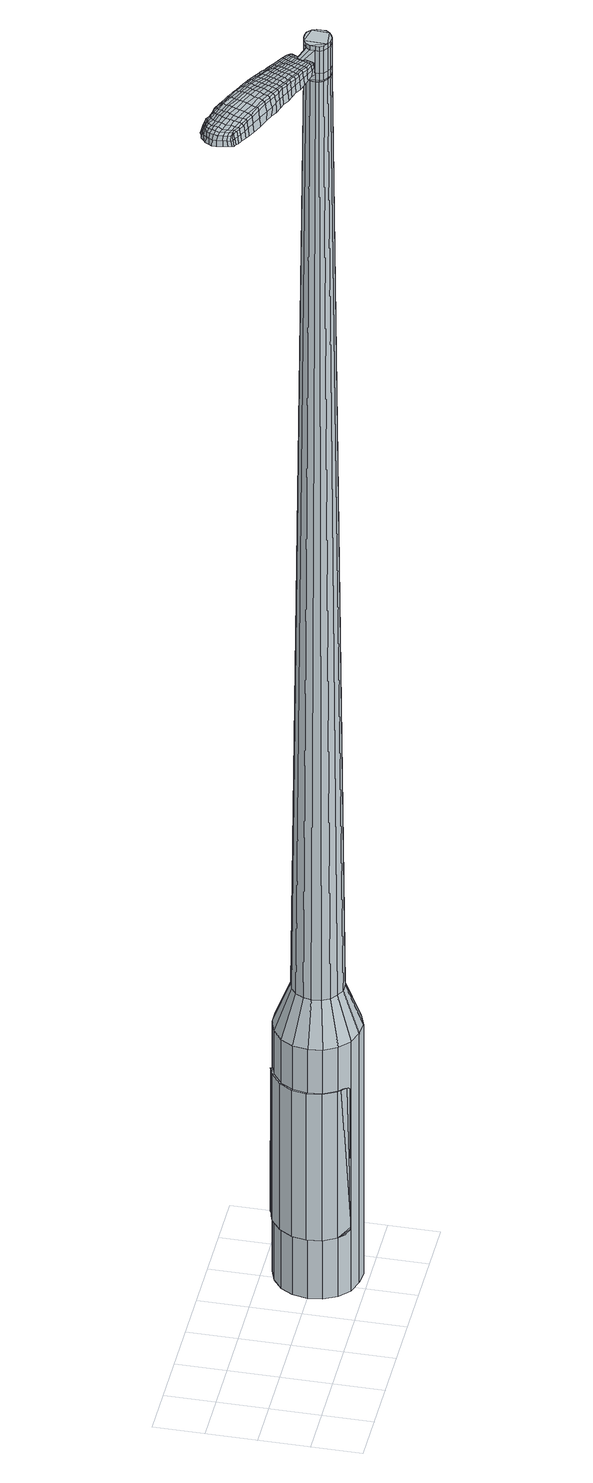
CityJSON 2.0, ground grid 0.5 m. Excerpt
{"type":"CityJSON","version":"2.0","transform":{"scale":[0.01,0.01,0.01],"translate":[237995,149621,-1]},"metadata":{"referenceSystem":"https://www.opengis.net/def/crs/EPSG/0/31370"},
"CityObjects":{
"object1":{"type":"GenericCityObject","attributes":{"cluster":1016,"mean_distance_to_centroid":0.112,"new_centroid_x":237997.19,"new_centroid_y":149621.5,"mean_distance_to_camera":6.47,"H1":28.87,"H2":29.54,"Z_final":110.78,"cluster2":-1,"proj_x":237997.52,"proj_y":149620.67,"id_line":48020,"bearing_l":68.49,"distance":0.895,"orientation":"left","G_obj":158.49},"geometry":[{"type":"MultiSurface","lod":"2","boundaries":[[[0,1,2,3]],[[1,4,5,2]],[[4,6,7,5]],[[6,8,9,7]],[[8,10,11,9]],[[10,12,13,11]],[[12,14,15,13]],[[14,16,17,15]],[[16,18,19,17]],[[18,20,21,19]],[[20,22,23,21]],[[22,24,25,23]],[[24,26,27,25]],[[26,28,29,27]],[[28,30,31,29]],[[30,32,33,31]],[[32,34,35,33]],[[34,0,3,35]],[[36,37,38,39]],[[38,40,41,42]],[[41,43,42]],[[42,44,45,46]],[[45,47,46]],[[46,48,49,50]],[[49,51,50]],[[42,46,50,38]],[[50,52,39,38]],[[53,36,39]],[[2,5,7,35]],[[7,9,11,15]],[[11,13,15]],[[15,17,19,23]],[[19,21,23]],[[23,25,27,31]],[[27,29,31]],[[15,23,31,7]],[[31,33,35,7]],[[3,2,35]],[[1,0,54,55]],[[0,34,56,54]],[[34,32,57,56]],[[32,30,58,57]],[[30,28,59,58]],[[28,26,60,59]],[[26,24,61,60]],[[24,22,62,61]],[[22,20,63,62]],[[20,18,64,63]],[[18,16,65,64]],[[16,14,66,65]],[[14,12,67,66]],[[12,10,68,67]],[[10,8,69,68]],[[8,6,70,69]],[[6,4,71,70]],[[4,1,55,71]],[[55,54,72,73]],[[54,56,74,72]],[[56,57,75,74]],[[57,58,76,75]],[[58,59,77,76]],[[59,60,78,77]],[[60,61,79,78]],[[61,62,80,79]],[[62,63,81,80]],[[63,64,82,81]],[[64,65,83,82]],[[65,66,84,83]],[[66,67,85,84]],[[67,68,86,85]],[[68,69,87,86]],[[69,70,88,87]],[[70,71,89,88]],[[71,55,73,89]],[[90,91,92,73]],[[74,93,91,90]],[[94,95,93,74]],[[96,97,95,94]],[[77,98,97,96]],[[99,100,98,77]],[[79,101,100,99]],[[102,103,101,79]],[[104,105,103,102]],[[106,107,105,104]],[[83,108,107,106]],[[109,110,108,83]],[[111,112,110,109]],[[113,114,112,111]],[[87,115,114,113]],[[88,116,115,87]],[[117,118,116,88]],[[73,92,118,117]],[[119,120,121,122]],[[123,119,122,124]],[[125,123,124,126]],[[127,125,126,128]],[[129,127,128,130]],[[131,129,130,132]],[[133,131,132,134]],[[135,133,134,136]],[[137,135,136,138]],[[139,137,138,140]],[[141,139,140,142]],[[143,141,142,144]],[[145,143,144,146]],[[147,145,146,148]],[[149,147,148,150]],[[151,149,150,152]],[[72,90,73]],[[72,74,90]],[[75,94,74]],[[75,76,96,94]],[[76,77,96]],[[78,99,77]],[[78,79,99]],[[80,102,79]],[[80,81,104,102]],[[81,82,106,104]],[[82,83,106]],[[84,109,83]],[[84,85,111,109]],[[85,86,113,111]],[[86,87,113]],[[89,117,88]],[[89,73,117]],[[153,92,91]],[[154,118,92]],[[154,116,118]],[[155,114,115]],[[155,156,112,114]],[[156,157,110,112]],[[157,108,110]],[[158,107,108]],[[158,159,105,107]],[[159,160,103,105]],[[160,101,103]],[[161,100,101]],[[161,98,100]],[[162,97,98]],[[162,163,95,97]],[[163,93,95]],[[153,91,93]],[[39,52,151,164]],[[92,153,165,152]],[[53,39,164,120]],[[153,93,121,165]],[[36,53,120,119]],[[93,163,122,121]],[[37,36,119,123]],[[163,162,124,122]],[[38,37,123,125]],[[162,98,126,124]],[[40,38,125,127]],[[98,161,128,126]],[[41,40,127,129]],[[161,101,130,128]],[[43,41,129,131]],[[101,160,132,130]],[[42,43,131,133]],[[160,159,134,132]],[[44,42,133,135]],[[159,158,136,134]],[[45,44,135,137]],[[158,108,138,136]],[[47,45,137,139]],[[108,157,140,138]],[[46,47,139,141]],[[157,156,142,140]],[[48,46,141,143]],[[156,155,144,142]],[[49,48,143,145]],[[155,115,146,144]],[[51,49,145,147]],[[115,116,148,146]],[[50,51,147,149]],[[116,154,150,148]],[[52,50,149,151]],[[154,92,152,150]],[[151,152,166,167]],[[152,165,168,166]],[[165,121,169,168]],[[121,120,170,169]],[[120,164,171,170]],[[164,151,167,171]],[[172,173,174,175]],[[176,172,175,177]],[[172,176,178,179]],[[173,172,179,180]],[[181,182,183,184]],[[185,181,184,186]],[[181,185,187,188]],[[182,181,188,189]],[[190,191,192,193]],[[194,190,193,195]],[[190,194,196,197]],[[191,190,197,198]],[[199,200,201,202]],[[203,199,202,204]],[[199,203,205,206]],[[200,199,206,207]],[[208,209,210,211]],[[212,208,211,213]],[[208,212,214,215]],[[209,208,215,216]],[[217,218,219,220]],[[221,217,220,222]],[[217,221,223,224]],[[218,217,224,225]],[[226,227,228,229]],[[218,226,229,219]],[[226,218,225,230]],[[227,226,230,231]],[[232,233,234,235]],[[227,232,235,228]],[[232,227,231,236]],[[233,232,236,237]],[[238,176,177,239]],[[233,238,239,234]],[[238,233,237,240]],[[176,238,240,178]],[[241,242,243,244]],[[245,241,244,246]],[[241,245,247,248]],[[242,241,248,249]],[[250,251,252,253]],[[242,250,253,243]],[[250,242,249,254]],[[251,250,254,255]],[[256,257,258,259]],[[251,256,259,252]],[[256,251,255,260]],[[257,256,260,261]],[[262,263,264,265]],[[257,262,265,258]],[[262,257,261,266]],[[263,262,266,267]],[[268,173,180,269]],[[263,268,269,264]],[[268,263,267,270]],[[173,268,270,174]],[[271,272,273,274]],[[275,271,274,276]],[[271,275,277,278]],[[272,271,278,279]],[[280,281,282,283]],[[272,280,283,273]],[[280,272,279,284]],[[281,280,284,285]],[[286,287,288,289]],[[281,286,289,282]],[[286,281,285,290]],[[287,286,290,291]],[[292,185,186,293]],[[287,292,293,288]],[[292,287,291,294]],[[185,292,294,187]],[[295,296,297,298]],[[299,295,298,300]],[[295,299,301,302]],[[296,295,302,303]],[[304,305,306,307]],[[296,304,307,297]],[[304,296,303,308]],[[305,304,308,309]],[[310,311,312,313]],[[305,310,313,306]],[[310,305,309,314]],[[311,310,314,315]],[[316,317,318,319]],[[311,316,319,312]],[[316,311,315,320]],[[317,316,320,321]],[[322,182,189,323]],[[317,322,323,318]],[[322,317,321,324]],[[182,322,324,183]],[[325,211,210,326]],[[327,325,326,328]],[[325,327,329,330]],[[211,325,330,213]],[[331,327,328,332]],[[333,331,332,334]],[[331,333,335,336]],[[327,331,336,329]],[[337,333,334,338]],[[339,337,338,340]],[[337,339,341,342]],[[333,337,342,335]],[[343,339,340,344]],[[345,343,344,346]],[[343,345,347,348]],[[339,343,348,341]],[[349,345,346,350]],[[200,349,350,201]],[[349,200,207,351]],[[345,349,351,347]],[[352,353,198,197]],[[354,352,197,196]],[[352,354,355,356]],[[353,352,356,357]],[[358,359,357,356]],[[360,358,356,355]],[[358,360,361,362]],[[359,358,362,363]],[[364,365,363,362]],[[366,364,362,361]],[[364,366,367,368]],[[365,364,368,369]],[[370,371,369,368]],[[372,370,368,367]],[[370,372,205,203]],[[371,370,203,204]],[[373,374,375,376]],[[275,373,376,277]],[[373,275,276,377]],[[374,373,377,378]],[[379,194,195,380]],[[374,379,380,375]],[[379,374,378,381]],[[194,379,381,196]],[[382,383,384,385]],[[221,382,385,223]],[[382,221,222,386]],[[383,382,386,387]],[[388,389,390,391]],[[383,388,391,384]],[[388,383,387,392]],[[389,388,392,393]],[[394,191,198,395]],[[389,394,395,390]],[[394,389,393,396]],[[191,394,396,192]],[[397,398,399,400]],[[179,397,400,180]],[[397,179,178,401]],[[398,397,401,402]],[[403,404,405,406]],[[398,403,406,399]],[[403,398,402,407]],[[404,403,407,408]],[[409,202,201,410]],[[404,409,410,405]],[[409,404,408,411]],[[202,409,411,204]],[[412,413,414,415]],[[184,412,415,186]],[[412,184,183,416]],[[413,412,416,417]],[[418,206,205,419]],[[413,418,419,414]],[[418,413,417,420]],[[206,418,420,207]],[[421,422,423,424]],[[299,421,424,301]],[[421,299,300,425]],[[422,421,425,426]],[[427,212,213,428]],[[422,427,428,423]],[[427,422,426,429]],[[212,427,429,214]],[[430,431,432,433]],[[245,430,433,247]],[[430,245,246,434]],[[431,430,434,435]],[[436,437,438,439]],[[431,436,439,432]],[[436,431,435,440]],[[437,436,440,441]],[[442,209,216,443]],[[437,442,443,438]],[[442,437,441,444]],[[209,442,444,210]],[[445,446,435,434]],[[244,445,434,246]],[[445,244,243,447]],[[446,445,447,448]],[[449,450,441,440]],[[446,449,440,435]],[[449,446,448,451]],[[450,449,451,452]],[[453,326,210,444]],[[450,453,444,441]],[[453,450,452,454]],[[326,453,454,328]],[[455,456,457,458]],[[302,455,458,303]],[[455,302,301,424]],[[456,455,424,423]],[[459,330,329,460]],[[456,459,460,457]],[[459,456,423,428]],[[330,459,428,213]],[[461,462,448,447]],[[253,461,447,243]],[[461,253,252,463]],[[462,461,463,464]],[[465,466,452,451]],[[462,465,451,448]],[[465,462,464,467]],[[466,465,467,468]],[[469,332,328,454]],[[466,469,454,452]],[[469,466,468,470]],[[332,469,470,334]],[[471,472,473,474]],[[308,471,474,309]],[[471,308,303,458]],[[472,471,458,457]],[[475,336,335,476]],[[472,475,476,473]],[[475,472,457,460]],[[336,475,460,329]],[[477,478,464,463]],[[259,477,463,252]],[[477,259,258,479]],[[478,477,479,480]],[[481,482,468,467]],[[478,481,467,464]],[[481,478,480,483]],[[482,481,483,484]],[[485,338,334,470]],[[482,485,470,468]],[[485,482,484,486]],[[338,485,486,340]],[[487,488,489,490]],[[314,487,490,315]],[[487,314,309,474]],[[488,487,474,473]],[[491,342,341,492]],[[488,491,492,489]],[[491,488,473,476]],[[342,491,476,335]],[[493,494,480,479]],[[265,493,479,258]],[[493,265,264,495]],[[494,493,495,496]],[[497,498,484,483]],[[494,497,483,480]],[[497,494,496,499]],[[498,497,499,500]],[[501,344,340,486]],[[498,501,486,484]],[[501,498,500,502]],[[344,501,502,346]],[[503,504,505,506]],[[320,503,506,321]],[[503,320,315,490]],[[504,503,490,489]],[[507,348,347,508]],[[504,507,508,505]],[[507,504,489,492]],[[348,507,492,341]],[[509,510,496,495]],[[269,509,495,264]],[[509,269,180,400]],[[510,509,400,399]],[[511,512,500,499]],[[510,511,499,496]],[[511,510,399,406]],[[512,511,406,405]],[[513,350,346,502]],[[512,513,502,500]],[[513,512,405,410]],[[350,513,410,201]],[[514,515,417,416]],[[324,514,416,183]],[[514,324,321,506]],[[515,514,506,505]],[[516,351,207,420]],[[515,516,420,417]],[[516,515,505,508]],[[351,516,508,347]],[[517,518,378,377]],[[274,517,377,276]],[[517,274,273,519]],[[518,517,519,520]],[[521,354,196,381]],[[518,521,381,378]],[[521,518,520,522]],[[354,521,522,355]],[[523,524,525,526]],[[224,523,526,225]],[[523,224,223,385]],[[524,523,385,384]],[[527,528,529,530]],[[524,527,530,525]],[[527,524,384,391]],[[528,527,391,390]],[[531,353,357,532]],[[528,531,532,529]],[[531,528,390,395]],[[353,531,395,198]],[[533,534,520,519]],[[283,533,519,273]],[[533,283,282,535]],[[534,533,535,536]],[[537,360,355,522]],[[534,537,522,520]],[[537,534,536,538]],[[360,537,538,361]],[[539,540,541,542]],[[230,539,542,231]],[[539,230,225,526]],[[540,539,526,525]],[[543,544,545,546]],[[540,543,546,541]],[[543,540,525,530]],[[544,543,530,529]],[[547,359,363,548]],[[544,547,548,545]],[[547,544,529,532]],[[359,547,532,357]],[[549,550,536,535]],[[289,549,535,282]],[[549,289,288,551]],[[550,549,551,552]],[[553,366,361,538]],[[550,553,538,536]],[[553,550,552,554]],[[366,553,554,367]],[[555,556,557,558]],[[236,555,558,237]],[[555,236,231,542]],[[556,555,542,541]],[[559,560,561,562]],[[556,559,562,557]],[[559,556,541,546]],[[560,559,546,545]],[[563,365,369,564]],[[560,563,564,561]],[[563,560,545,548]],[[365,563,548,363]],[[565,566,552,551]],[[293,565,551,288]],[[565,293,186,415]],[[566,565,415,414]],[[567,372,367,554]],[[566,567,554,552]],[[567,566,414,419]],[[372,567,419,205]],[[568,569,402,401]],[[240,568,401,178]],[[568,240,237,558]],[[569,568,558,557]],[[570,571,408,407]],[[569,570,407,402]],[[570,569,557,562]],[[571,570,562,561]],[[572,371,204,411]],[[571,572,411,408]],[[572,571,561,564]],[[371,572,564,369]],[[573,574,575,576]],[[576,575,577,578]],[[579,577,575,580]],[[580,575,574,581]],[[582,583,584,585]],[[585,584,586,587]],[[588,586,584,589]],[[589,584,583,590]],[[591,592,593,594]],[[594,593,595,596]],[[597,595,593,598]],[[598,593,592,599]],[[600,601,602,603]],[[603,602,604,605]],[[606,604,602,607]],[[607,602,601,608]],[[609,610,611,612]],[[612,611,613,614]],[[615,613,611,616]],[[616,611,610,617]],[[618,619,620,621]],[[621,620,622,623]],[[624,622,620,625]],[[625,620,619,626]],[[627,628,629,630]],[[630,629,619,618]],[[626,619,629,631]],[[631,629,628,632]],[[633,634,635,636]],[[636,635,628,627]],[[632,628,635,637]],[[637,635,634,638]],[[578,577,639,640]],[[640,639,634,633]],[[638,634,639,641]],[[641,639,577,579]],[[642,643,644,645]],[[645,644,646,647]],[[648,646,644,649]],[[649,644,643,650]],[[651,652,653,654]],[[654,653,643,642]],[[650,643,653,655]],[[655,653,652,656]],[[657,658,659,660]],[[660,659,652,651]],[[656,652,659,661]],[[661,659,658,662]],[[663,664,665,666]],[[666,665,658,657]],[[662,658,665,667]],[[667,665,664,668]],[[581,574,669,670]],[[670,669,664,663]],[[668,664,669,671]],[[671,669,574,573]],[[672,673,674,675]],[[675,674,676,677]],[[678,676,674,679]],[[679,674,673,680]],[[681,682,683,684]],[[684,683,673,672]],[[680,673,683,685]],[[685,683,682,686]],[[687,688,689,690]],[[690,689,682,681]],[[686,682,689,691]],[[691,689,688,692]],[[587,586,693,694]],[[694,693,688,687]],[[692,688,693,695]],[[695,693,586,588]],[[696,697,698,699]],[[699,698,700,701]],[[702,700,698,703]],[[703,698,697,704]],[[705,706,707,708]],[[708,707,697,696]],[[704,697,707,709]],[[709,707,706,710]],[[711,712,713,714]],[[714,713,706,705]],[[710,706,713,715]],[[715,713,712,716]],[[717,718,719,720]],[[720,719,712,711]],[[716,712,719,721]],[[721,719,718,722]],[[590,583,723,724]],[[724,723,718,717]],[[722,718,723,725]],[[725,723,583,582]],[[609,612,726,727]],[[727,726,728,729]],[[730,728,726,731]],[[731,726,612,614]],[[729,728,732,733]],[[733,732,734,735]],[[736,734,732,737]],[[737,732,728,730]],[[735,734,738,739]],[[739,738,740,741]],[[742,740,738,743]],[[743,738,734,736]],[[741,740,744,745]],[[745,744,746,747]],[[748,746,744,749]],[[749,744,740,742]],[[747,746,750,751]],[[751,750,601,600]],[[608,601,750,752]],[[752,750,746,748]],[[599,753,754,598]],[[598,754,755,597]],[[756,755,754,757]],[[757,754,753,758]],[[758,759,760,757]],[[757,760,761,756]],[[762,761,760,763]],[[763,760,759,764]],[[764,765,766,763]],[[763,766,767,762]],[[768,767,766,769]],[[769,766,765,770]],[[770,771,772,769]],[[769,772,773,768]],[[606,773,772,604]],[[604,772,771,605]],[[774,775,776,777]],[[777,776,676,678]],[[677,676,776,778]],[[778,776,775,779]],[[596,595,780,781]],[[781,780,775,774]],[[779,775,780,782]],[[782,780,595,597]],[[783,784,785,786]],[[786,785,622,624]],[[623,622,785,787]],[[787,785,784,788]],[[789,790,791,792]],[[792,791,784,783]],[[788,784,791,793]],[[793,791,790,794]],[[599,592,795,796]],[[796,795,790,789]],[[794,790,795,797]],[[797,795,592,591]],[[798,799,800,801]],[[801,800,580,581]],[[579,580,800,802]],[[802,800,799,803]],[[804,805,806,807]],[[807,806,799,798]],[[803,799,806,808]],[[808,806,805,809]],[[600,603,810,811]],[[811,810,805,804]],[[809,805,810,812]],[[812,810,603,605]],[[813,814,815,816]],[[816,815,585,587]],[[582,585,815,817]],[[817,815,814,818]],[[606,607,819,820]],[[820,819,814,813]],[[818,814,819,821]],[[821,819,607,608]],[[822,823,700,824]],[[824,700,702]],[[701,700,825]],[[825,700,823,826]],[[614,613,827,828]],[[828,827,823,822]],[[826,823,827,829]],[[829,827,613,615]],[[830,831,832,833]],[[833,832,646,648]],[[647,646,832,834]],[[834,832,831,835]],[[836,837,838,839]],[[839,838,831,830]],[[835,831,838,840]],[[840,838,837,841]],[[617,610,842,843]],[[843,842,837,836]],[[841,837,842,844]],[[844,842,610,609]],[[835,845,834]],[[834,845,645,647]],[[642,645,845,846]],[[846,845,847]],[[841,848,849,840]],[[840,849,845,835]],[[847,845,849,850]],[[850,849,848,851]],[[609,727,852,844]],[[844,852,848,841]],[[851,848,852,853]],[[853,852,727,729]],[[854,855,856,857]],[[857,856,703,704]],[[702,703,856,824]],[[824,856,855,822]],[[730,731,858,859]],[[859,858,855,854]],[[822,855,858,828]],[[828,858,731,614]],[[847,860,861,846]],[[846,861,654,642]],[[651,654,861,862]],[[862,861,860,863]],[[851,864,865,850]],[[850,865,860,847]],[[863,860,865,866]],[[866,865,864,867]],[[729,733,868,853]],[[853,868,864,851]],[[867,864,868,869]],[[869,868,733,735]],[[870,871,872,873]],[[873,872,709,710]],[[704,709,872,857]],[[857,872,871,854]],[[736,737,874,875]],[[875,874,871,870]],[[854,871,874,859]],[[859,874,737,730]],[[863,876,877,862]],[[862,877,660,651]],[[657,660,877,878]],[[878,877,876,879]],[[867,880,881,866]],[[866,881,876,863]],[[879,876,881,882]],[[882,881,880,883]],[[735,739,884,869]],[[869,884,880,867]],[[883,880,884,885]],[[885,884,739,741]],[[886,887,888,889]],[[889,888,715,716]],[[710,715,888,873]],[[873,888,887,870]],[[742,743,890,891]],[[891,890,887,886]],[[870,887,890,875]],[[875,890,743,736]],[[879,892,893,878]],[[878,893,666,657]],[[663,666,893,894]],[[894,893,892,895]],[[883,896,897,882]],[[882,897,892,879]],[[895,892,897,898]],[[898,897,896,899]],[[741,745,900,885]],[[885,900,896,883]],[[899,896,900,901]],[[901,900,745,747]],[[902,903,904,905]],[[905,904,721,722]],[[716,721,904,889]],[[889,904,903,886]],[[748,749,906,907]],[[907,906,903,902]],[[886,903,906,891]],[[891,906,749,742]],[[895,908,909,894]],[[894,909,670,663]],[[581,670,909,801]],[[801,909,908,798]],[[899,910,911,898]],[[898,911,908,895]],[[798,908,911,807]],[[807,911,910,804]],[[747,751,912,901]],[[901,912,910,899]],[[804,910,912,811]],[[811,912,751,600]],[[818,913,914,817]],[[817,914,725,582]],[[722,725,914,905]],[[905,914,913,902]],[[608,752,915,821]],[[821,915,913,818]],[[902,913,915,907]],[[907,915,752,748]],[[779,916,917,778]],[[778,917,675,677]],[[672,675,917,918]],[[918,917,916,919]],[[597,755,920,782]],[[782,920,916,779]],[[919,916,920,921]],[[921,920,755,756]],[[922,923,924,925]],[[925,924,625,626]],[[624,625,924,786]],[[786,924,923,783]],[[926,927,928,929]],[[929,928,923,922]],[[783,923,928,792]],[[792,928,927,789]],[[758,753,930,931]],[[931,930,927,926]],[[789,927,930,796]],[[796,930,753,599]],[[919,932,933,918]],[[918,933,684,672]],[[681,684,933,934]],[[934,933,932,935]],[[756,761,936,921]],[[921,936,932,919]],[[935,932,936,937]],[[937,936,761,762]],[[938,939,940,941]],[[941,940,631,632]],[[626,631,940,925]],[[925,940,939,922]],[[942,943,944,945]],[[945,944,939,938]],[[922,939,944,929]],[[929,944,943,926]],[[764,759,946,947]],[[947,946,943,942]],[[926,943,946,931]],[[931,946,759,758]],[[935,948,949,934]],[[934,949,690,681]],[[687,690,949,950]],[[950,949,948,951]],[[762,767,952,937]],[[937,952,948,935]],[[951,948,952,953]],[[953,952,767,768]],[[954,955,956,957]],[[957,956,637,638]],[[632,637,956,941]],[[941,956,955,938]],[[958,959,960,961]],[[961,960,955,954]],[[938,955,960,945]],[[945,960,959,942]],[[770,765,962,963]],[[963,962,959,958]],[[942,959,962,947]],[[947,962,765,764]],[[951,964,965,950]],[[950,965,694,687]],[[587,694,965,816]],[[816,965,964,813]],[[768,773,966,953]],[[953,966,964,951]],[[813,964,966,820]],[[820,966,773,606]],[[803,967,968,802]],[[802,968,641,579]],[[638,641,968,957]],[[957,968,967,954]],[[809,969,970,808]],[[808,970,967,803]],[[954,967,970,961]],[[961,970,969,958]],[[605,771,971,812]],[[812,971,969,809]],[[958,969,971,963]],[[963,971,771,770]],[[573,576,175,174]],[[576,578,177,175]],[[588,589,188,187]],[[589,590,189,188]],[[591,594,193,192]],[[594,596,195,193]],[[615,616,215,214]],[[616,617,216,215]],[[618,621,220,219]],[[621,623,222,220]],[[627,630,229,228]],[[630,618,219,229]],[[633,636,235,234]],[[636,627,228,235]],[[578,640,239,177]],[[640,633,234,239]],[[648,649,248,247]],[[649,650,249,248]],[[650,655,254,249]],[[655,656,255,254]],[[656,661,260,255]],[[661,662,261,260]],[[662,667,266,261]],[[667,668,267,266]],[[668,671,270,267]],[[671,573,174,270]],[[678,679,278,277]],[[679,680,279,278]],[[680,685,284,279]],[[685,686,285,284]],[[686,691,290,285]],[[691,692,291,290]],[[692,695,294,291]],[[695,588,187,294]],[[696,699,298,297]],[[699,701,300,298]],[[705,708,307,306]],[[708,696,297,307]],[[711,714,313,312]],[[714,705,306,313]],[[717,720,319,318]],[[720,711,312,319]],[[590,724,323,189]],[[724,717,318,323]],[[774,777,376,375]],[[777,678,277,376]],[[596,781,380,195]],[[781,774,375,380]],[[623,787,386,222]],[[787,788,387,386]],[[788,793,392,387]],[[793,794,393,392]],[[794,797,396,393]],[[797,591,192,396]],[[701,825,425,300]],[[825,826,426,425]],[[826,829,429,426]],[[829,615,214,429]],[[830,833,433,432]],[[833,648,247,433]],[[836,839,439,438]],[[839,830,432,439]],[[617,843,443,216]],[[843,836,438,443]],[[972,973,974,975]],[[976,977,975,974]],[[978,979,980,981]],[[982,983,984,985]],[[973,986,987,974]],[[988,976,974,987]],[[989,978,981,990]],[[991,992,983,982]],[[986,993,994,987]],[[994,995,988,987]],[[996,989,990,997]],[[998,992,991,999]],[[993,1000,1001,994]],[[1001,1002,995,994]],[[1003,996,997,1004]],[[1005,998,999,1006]],[[1007,1008,1009,1010]],[[1011,1012,1008,1007]],[[1011,1013,1014,1012]],[[1013,1015,1016,1014]],[[1017,1018,1019,1020]],[[1021,1022,1018,1017]],[[1023,1024,1022,1021]],[[1025,1026,1024,1023]],[[1020,1009,1008,1017]],[[1017,1008,1012,1021]],[[1012,1014,1023,1021]],[[1014,1016,1025,1023]],[[981,980,977,976]],[[990,981,976,988]],[[995,997,990,988]],[[1002,1004,997,995]],[[982,985,979,978]],[[991,982,978,989]],[[999,991,989,996]],[[1006,999,996,1003]],[[983,1007,1010,984]],[[992,1011,1007,983]],[[1013,1011,992,998]],[[1015,1013,998,1005]],[[1027,1028,1029,1030]],[[1029,1031,1032,1033]],[[1029,1033,1034,1035]],[[1029,1035,1030]],[[1036,1027,1030,1037]],[[1038,1037,1030,1039]],[[1040,1039,1030]],[[1041,1029,1028,1042]],[[1043,1041,1042,1044]],[[1045,1043,1044,1046]],[[1047,1045,1046,1048]],[[1049,1047,1048,1050]],[[1050,1051,1052,1053]],[[1050,1053,1054,1055]],[[1050,1055,1056,1057]],[[1056,1058,1059,1060]],[[1056,1060,1061,1062]],[[1056,1062,1057]],[[1050,1057,1049]],[[1063,1064,1028,1027]],[[1065,1066,1031,1029]],[[1067,1068,1040,1030]],[[1064,1069,1042,1028]],[[1070,1065,1029,1041]],[[1069,1071,1044,1042]],[[1072,1070,1041,1043]],[[1071,1073,1046,1044]],[[1074,1072,1043,1045]],[[1073,1075,1048,1046]],[[1076,1074,1045,1047]],[[1075,1077,1050,1048]],[[1078,1076,1047,1049]],[[1077,1079,1051,1050]],[[1080,1081,1058,1056]],[[1082,1078,1049,1057]],[[1052,1051,1079,1083]],[[1053,1052,1083,1084]],[[1054,1053,1084,1085]],[[1055,1054,1085,1086]],[[1056,1055,1086,1080]],[[1087,1063,1027,1036]],[[1088,1087,1036,1037]],[[1089,1088,1037,1038]],[[1090,1089,1038,1039]],[[1068,1090,1039,1040]],[[1032,1031,1066,1091]],[[1059,1058,1081,1092]],[[1033,1032,1091,1093]],[[1034,1033,1093,1094]],[[1035,1034,1094,1095]],[[1030,1035,1095,1067]],[[1060,1059,1092,1096]],[[1061,1060,1096,1097]],[[1062,1061,1097,1098]],[[1057,1062,1098,1082]]]}]}
},
"vertices":[
[178,65,384],[185,77,384],[185,77,96],[178,65,96],[197,86,384],[197,86,96],[211,91,384],[211,91,96],[225,91,384],[225,91,96],[239,85,384],[239,85,96],[250,75,384],[250,75,96],[257,63,384],[257,63,96],[259,48,384],[259,48,96],[256,34,384],[256,34,96],[249,21,384],[249,21,96],[237,12,384],[237,12,96],[223,7,384],[223,7,96],[209,8,384],[209,8,96],[195,13,384],[195,13,96],[184,23,384],[184,23,96],[177,36,384],[177,36,96],[175,50,384],[175,50,96],[204,45,1524],[206,41,1524],[210,38,1524],[204,54,1524],[214,36,1524],[219,36,1524],[227,40,1524],[223,37,1524],[230,44,1524],[230,49,1524],[228,57,1524],[230,53,1524],[224,61,1524],[220,62,1524],[211,61,1524],[215,62,1524],[207,58,1524],[204,49,1524],[194,58,429],[198,66,429],[192,50,429],[193,41,429],[197,33,429],[204,28,429],[212,24,429],[221,24,429],[229,27,429],[236,32,429],[240,40,429],[242,48,429],[241,57,429],[237,65,429],[230,71,429],[222,74,429],[213,74,429],[205,71,429],[204,54,1483],[207,58,1483],[204,49,1483],[204,45,1483],[206,41,1483],[210,38,1483],[214,36,1483],[219,36,1483],[223,37,1483],[227,40,1483],[230,44,1483],[230,49,1483],[230,53,1483],[228,57,1483],[224,61,1483],[220,62,1483],[215,62,1483],[211,61,1483],[205,54,1483],[205,54,1485],[207,58,1485],[204,49,1485],[205,45,1483],[205,45,1485],[207,41,1483],[207,41,1485],[210,38,1485],[214,37,1483],[214,37,1485],[219,36,1485],[223,38,1483],[223,38,1485],[227,41,1483],[227,41,1485],[229,44,1483],[229,44,1485],[230,49,1485],[229,53,1483],[229,53,1485],[227,57,1483],[227,57,1485],[224,60,1483],[224,60,1485],[220,62,1485],[215,62,1485],[211,60,1483],[211,60,1485],[204,45,1519],[204,49,1519],[204,49,1493],[204,45,1493],[206,41,1519],[206,41,1493],[210,38,1519],[210,38,1493],[214,36,1519],[214,36,1493],[219,36,1519],[219,36,1493],[223,37,1519],[223,37,1493],[227,40,1519],[227,40,1493],[230,44,1519],[230,44,1493],[230,49,1519],[230,49,1493],[230,53,1519],[230,53,1493],[228,57,1519],[228,57,1493],[224,61,1519],[224,61,1493],[220,62,1519],[220,62,1493],[215,62,1519],[215,62,1493],[211,61,1519],[211,61,1493],[207,58,1519],[207,58,1493],[204,54,1485],[211,61,1485],[224,61,1485],[228,57,1485],[230,53,1485],[230,44,1485],[227,40,1485],[223,37,1485],[214,36,1485],[206,41,1485],[204,45,1485],[204,54,1519],[204,54,1493],[188,64,1513],[188,64,1518],[187,61,1513],[186,58,1513],[186,58,1518],[187,61,1518],[125,106,1519],[132,103,1518],[131,105,1509],[125,108,1510],[117,110,1519],[117,112,1510],[118,108,1526],[126,104,1525],[132,102,1525],[111,70,1519],[118,68,1518],[119,69,1525],[112,72,1525],[103,73,1519],[104,75,1526],[101,73,1510],[109,70,1510],[116,67,1509],[49,114,1519],[51,117,1519],[50,117,1513],[48,114,1513],[49,110,1519],[48,110,1513],[50,109,1524],[51,113,1524],[52,117,1524],[118,87,1530],[125,84,1529],[126,87,1529],[119,90,1530],[110,90,1531],[111,93,1531],[108,86,1530],[117,83,1530],[124,81,1529],[193,57,1512],[194,60,1512],[193,60,1517],[192,58,1517],[192,54,1512],[191,55,1517],[191,54,1506],[192,57,1506],[193,60,1506],[70,127,1519],[73,126,1519],[73,128,1512],[69,128,1512],[67,127,1518],[67,129,1512],[68,126,1522],[70,125,1523],[73,125,1524],[78,125,1519],[83,123,1519],[82,125,1512],[77,126,1512],[78,123,1524],[83,121,1525],[89,121,1519],[96,118,1519],[95,120,1511],[88,123,1511],[89,120,1526],[96,117,1526],[107,114,1519],[106,116,1510],[107,112,1526],[192,75,1513],[186,79,1513],[186,77,1518],[193,74,1517],[197,73,1512],[196,72,1516],[197,74,1506],[192,77,1507],[185,80,1507],[179,82,1514],[172,85,1515],[172,83,1520],[179,80,1519],[178,83,1507],[171,86,1507],[165,88,1515],[158,91,1516],[159,90,1522],[165,86,1521],[165,90,1508],[158,93,1508],[152,94,1517],[145,97,1517],[145,96,1524],[152,93,1523],[151,96,1508],[144,99,1509],[138,100,1518],[139,99,1524],[138,102,1509],[56,94,1519],[59,92,1519],[60,93,1524],[57,95,1523],[54,95,1518],[55,96,1522],[53,94,1512],[55,93,1512],[57,91,1512],[63,90,1519],[68,87,1519],[69,88,1525],[64,91,1524],[62,89,1512],[67,86,1512],[74,85,1519],[81,82,1519],[82,83,1526],[75,86,1526],[72,84,1511],[79,81,1511],[92,78,1519],[93,79,1526],[90,77,1510],[181,47,1513],[174,50,1513],[173,49,1507],[180,47,1507],[187,46,1512],[185,45,1506],[186,47,1516],[182,48,1517],[175,50,1518],[167,52,1514],[160,54,1515],[158,53,1507],[165,51,1507],[168,53,1519],[161,55,1520],[153,57,1515],[145,59,1516],[144,58,1508],[151,56,1508],[154,57,1521],[147,60,1522],[138,61,1517],[131,64,1517],[130,63,1509],[137,60,1508],[140,62,1523],[133,65,1524],[125,66,1518],[123,65,1509],[126,67,1524],[187,60,1519],[188,62,1519],[180,62,1520],[181,65,1520],[179,60,1520],[186,57,1519],[173,65,1522],[174,68,1522],[166,68,1523],[167,70,1523],[165,65,1523],[172,62,1521],[159,71,1524],[160,73,1524],[153,73,1525],[154,76,1525],[151,70,1525],[158,68,1524],[146,76,1526],[147,79,1526],[139,79,1527],[140,81,1527],[137,75,1527],[144,73,1526],[132,81,1528],[133,84,1528],[131,78,1528],[53,112,1527],[55,115,1527],[53,108,1526],[57,106,1527],[58,110,1528],[59,114,1528],[64,108,1529],[65,111,1529],[63,104,1528],[69,101,1530],[70,105,1530],[72,109,1530],[77,103,1531],[79,106,1531],[76,99,1530],[84,95,1531],[86,99,1531],[87,103,1531],[98,95,1531],[99,98,1531],[96,91,1531],[52,97,1518],[51,100,1519],[50,99,1513],[51,96,1513],[54,97,1523],[52,100,1523],[50,104,1519],[49,104,1513],[51,104,1524],[65,127,1518],[62,126,1518],[63,125,1523],[66,126,1523],[65,128,1513],[62,127,1513],[59,125,1519],[55,123,1519],[57,122,1524],[60,124,1523],[58,126,1513],[55,123,1513],[53,120,1519],[54,120,1524],[52,121,1513],[125,103,1528],[124,101,1528],[131,98,1528],[132,100,1527],[117,106,1528],[116,105,1529],[123,99,1529],[122,96,1530],[129,93,1529],[130,96,1528],[115,102,1529],[114,99,1530],[121,93,1530],[127,90,1529],[112,96,1531],[113,73,1528],[114,75,1529],[106,78,1529],[105,76,1528],[120,71,1527],[121,73,1528],[115,79,1529],[107,82,1530],[122,76,1528],[189,46,1512],[190,48,1512],[189,49,1517],[188,47,1517],[188,46,1506],[188,48,1506],[191,51,1512],[190,52,1517],[190,51,1506],[199,71,1512],[198,69,1512],[198,70,1506],[198,72,1506],[197,71,1517],[197,69,1517],[197,67,1512],[196,65,1512],[196,65,1506],[197,68,1506],[196,67,1517],[195,65,1517],[195,62,1512],[195,63,1506],[194,62,1517],[192,73,1519],[192,71,1519],[186,76,1520],[185,74,1520],[191,69,1519],[190,67,1519],[184,72,1520],[183,70,1520],[189,64,1519],[182,67,1520],[183,49,1519],[184,51,1519],[177,53,1520],[176,51,1520],[185,54,1519],[178,56,1520],[179,79,1521],[178,77,1521],[172,82,1522],[171,80,1522],[177,75,1521],[176,73,1521],[170,78,1522],[169,76,1523],[175,70,1522],[168,73,1523],[169,54,1521],[169,56,1521],[162,58,1522],[162,56,1522],[171,59,1521],[164,61,1522],[165,85,1523],[165,83,1523],[158,88,1524],[158,86,1524],[164,81,1523],[163,78,1524],[157,84,1525],[156,81,1525],[162,76,1524],[155,79,1525],[155,59,1523],[155,61,1523],[148,63,1524],[148,61,1524],[157,64,1524],[150,66,1525],[152,91,1525],[151,89,1525],[145,94,1526],[144,92,1526],[150,87,1526],[149,84,1526],[143,90,1527],[142,87,1527],[148,81,1526],[141,84,1527],[141,63,1525],[141,66,1525],[135,68,1526],[134,66,1526],[143,69,1526],[136,71,1527],[138,97,1527],[138,95,1527],[137,93,1527],[135,90,1528],[134,87,1528],[127,68,1527],[128,70,1527],[129,74,1528],[56,96,1525],[55,99,1525],[59,95,1526],[58,97,1526],[54,103,1526],[57,101,1527],[68,125,1525],[66,124,1525],[69,123,1526],[71,124,1525],[63,123,1525],[59,121,1526],[63,120,1527],[66,122,1526],[57,119,1526],[61,117,1527],[64,92,1526],[63,95,1527],[69,90,1527],[69,92,1528],[63,99,1528],[69,97,1529],[76,122,1526],[74,121,1527],[80,119,1528],[82,120,1527],[72,120,1527],[69,117,1528],[76,115,1529],[78,117,1528],[67,115,1528],[74,112,1530],[75,87,1528],[75,90,1529],[83,84,1528],[83,87,1529],[75,94,1529],[84,91,1530],[88,118,1528],[86,117,1528],[94,114,1529],[95,115,1528],[84,115,1529],[82,112,1530],[90,109,1530],[92,112,1530],[80,109,1530],[89,106,1531],[94,80,1529],[94,82,1529],[95,86,1530],[106,111,1528],[105,109,1529],[104,107,1530],[102,104,1530],[100,101,1531],[130,103,1509],[131,102,1518],[125,104,1518],[124,106,1509],[117,108,1519],[116,110,1510],[117,106,1525],[125,103,1525],[131,100,1525],[120,71,1525],[118,70,1518],[112,72,1518],[113,73,1525],[104,75,1519],[105,76,1525],[102,74,1510],[110,71,1509],[117,69,1509],[52,116,1513],[53,116,1519],[51,113,1519],[50,113,1513],[51,109,1519],[50,110,1513],[52,109,1524],[53,113,1524],[54,116,1524],[126,87,1528],[125,84,1528],[118,87,1529],[119,90,1529],[109,90,1529],[111,93,1529],[108,87,1529],[117,84,1529],[123,81,1528],[191,61,1516],[192,61,1512],[191,58,1512],[190,58,1516],[190,55,1512],[189,56,1516],[189,55,1506],[190,58,1506],[191,61,1506],[72,126,1512],[73,124,1519],[70,125,1518],[69,126,1512],[67,125,1518],[67,127,1512],[68,124,1522],[69,123,1523],[72,123,1523],[82,123,1512],[82,121,1519],[77,123,1519],[77,124,1512],[77,121,1524],[83,120,1525],[95,118,1511],[95,116,1519],[88,119,1519],[87,121,1511],[88,118,1525],[95,115,1526],[106,112,1519],[105,114,1510],[106,111,1526],[185,75,1518],[185,77,1513],[191,74,1513],[192,72,1517],[196,71,1512],[195,71,1515],[195,72,1506],[191,75,1506],[184,78,1507],[171,82,1520],[171,83,1514],[178,80,1514],[178,79,1519],[177,81,1507],[171,85,1507],[158,88,1522],[158,89,1516],[164,86,1515],[164,85,1521],[164,88,1508],[157,91,1508],[144,94,1523],[144,96,1517],[151,93,1516],[151,91,1522],[150,94,1508],[144,97,1508],[138,99,1517],[138,97,1524],[137,101,1509],[61,95,1523],[60,94,1519],[57,95,1518],[58,96,1523],[55,97,1518],[56,97,1522],[54,96,1512],[56,94,1512],[58,93,1512],[70,90,1525],[69,89,1519],[64,92,1519],[65,93,1524],[63,91,1512],[68,88,1512],[83,85,1526],[82,84,1519],[75,87,1519],[76,88,1525],[73,86,1511],[80,83,1511],[93,79,1519],[94,80,1526],[91,79,1510],[173,51,1507],[174,51,1513],[182,49,1513],[180,48,1506],[187,48,1512],[185,47,1506],[186,49,1515],[182,50,1517],[176,52,1518],[159,55,1507],[160,56,1514],[167,54,1514],[166,53,1507],[168,55,1519],[161,57,1520],[144,60,1508],[146,61,1516],[153,58,1515],[152,58,1508],[154,59,1521],[147,62,1522],[130,64,1508],[132,65,1517],[139,63,1516],[137,62,1508],[140,64,1522],[133,66,1523],[125,68,1517],[123,67,1509],[127,69,1524],[186,60,1518],[187,62,1518],[180,63,1519],[181,65,1519],[179,60,1519],[185,57,1518],[173,65,1520],[174,68,1520],[166,68,1521],[167,71,1521],[165,65,1521],[172,63,1520],[159,71,1523],[160,73,1523],[152,73,1524],[153,76,1524],[151,71,1524],[158,68,1523],[145,76,1525],[146,79,1525],[138,79,1526],[139,82,1526],[137,76,1526],[144,73,1525],[131,82,1527],[133,84,1527],[130,78,1527],[56,115,1526],[55,112,1526],[54,108,1525],[58,107,1526],[58,110,1526],[60,113,1526],[66,111,1528],[64,108,1528],[64,104,1527],[70,102,1528],[71,105,1529],[72,108,1529],[79,106,1530],[78,103,1530],[77,99,1529],[85,96,1530],[86,99,1530],[87,103,1530],[99,98,1530],[98,95,1530],[96,91,1530],[52,100,1513],[53,100,1518],[54,98,1518],[53,97,1512],[56,98,1523],[54,100,1523],[52,105,1519],[51,105,1513],[53,104,1523],[64,123,1523],[63,124,1518],[66,125,1518],[66,124,1523],[65,126,1512],[63,125,1512],[58,120,1523],[57,121,1519],[60,123,1519],[61,122,1523],[60,124,1513],[56,122,1513],[54,119,1519],[56,118,1524],[54,119,1513],[130,98,1527],[124,101,1527],[125,102,1527],[131,99,1526],[117,105,1527],[116,104,1528],[128,93,1528],[122,95,1528],[123,98,1528],[129,95,1527],[115,102,1528],[113,99,1529],[120,93,1529],[127,90,1528],[112,96,1529],[106,79,1528],[114,76,1527],[114,74,1527],[105,77,1527],[120,72,1526],[121,73,1527],[115,79,1528],[107,83,1528],[122,77,1527],[187,50,1516],[187,49,1512],[187,49,1516],[186,47,1506],[186,48,1506],[189,52,1512],[188,53,1516],[188,52,1506],[196,71,1506],[196,70,1512],[197,71,1512],[196,72,1506],[195,71,1516],[195,70,1516],[194,66,1506],[194,65,1512],[195,68,1512],[195,69,1506],[194,68,1516],[193,66,1516],[193,63,1512],[192,64,1506],[192,63,1516],[191,72,1518],[185,75,1519],[184,74,1519],[189,67,1518],[190,69,1518],[184,72,1519],[183,70,1519],[188,65,1518],[182,67,1519],[176,54,1519],[183,51,1518],[182,50,1518],[176,53,1519],[184,54,1518],[177,57,1519],[178,77,1520],[178,78,1520],[171,81,1521],[171,80,1521],[176,73,1520],[177,75,1520],[170,78,1521],[169,76,1521],[175,70,1520],[168,73,1521],[162,59,1521],[169,56,1520],[169,55,1520],[162,58,1521],[170,59,1520],[163,62,1521],[164,83,1522],[164,84,1522],[158,87,1523],[157,86,1523],[162,78,1522],[163,81,1522],[156,84,1523],[155,81,1524],[161,76,1523],[154,79,1524],[148,64,1523],[155,61,1522],[155,60,1522],[148,62,1523],[156,64,1522],[149,67,1523],[150,89,1524],[151,90,1524],[144,93,1525],[144,92,1525],[148,84,1525],[149,87,1524],[143,90,1525],[142,87,1526],[147,82,1525],[140,84,1526],[134,69,1525],[141,66,1524],[141,65,1524],[134,67,1525],[142,69,1524],[136,72,1525],[137,95,1526],[138,96,1526],[135,90,1527],[136,93,1526],[134,87,1527],[127,71,1526],[127,70,1526],[129,74,1526],[56,99,1524],[57,97,1524],[60,96,1525],[59,98,1525],[55,104,1525],[58,102,1525],[69,122,1525],[66,123,1524],[68,123,1524],[71,122,1525],[64,119,1526],[60,120,1525],[63,122,1524],[67,121,1525],[58,117,1525],[62,116,1526],[64,95,1526],[65,94,1526],[70,91,1526],[70,93,1527],[64,100,1526],[70,97,1527],[80,118,1527],[75,120,1526],[76,121,1526],[82,119,1526],[76,114,1528],[69,117,1527],[72,119,1526],[78,116,1527],[67,114,1527],[74,111,1528],[76,90,1527],[76,89,1527],[83,86,1527],[83,87,1528],[76,94,1528],[84,91,1529],[94,113,1528],[86,116,1527],[88,117,1527],[95,114,1527],[90,108,1529],[82,112,1529],[84,114,1528],[92,111,1528],[80,109,1529],[89,106,1530],[94,83,1528],[94,81,1528],[95,87,1529],[105,109,1528],[106,110,1528],[102,104,1529],[103,106,1529],[100,101,1530],[196,72,1508],[193,66,1508],[164,79,1509],[166,86,1509],[144,88,1510],[147,96,1510],[107,103,1512],[111,111,1512],[127,105,1511],[124,96,1511],[90,109,1513],[78,114,1514],[81,122,1514],[94,118,1513],[191,60,1508],[161,72,1509],[141,80,1510],[104,94,1512],[121,87,1511],[87,101,1513],[75,106,1514],[189,53,1508],[158,64,1509],[137,72,1510],[100,85,1512],[117,79,1511],[71,97,1514],[84,92,1513],[186,47,1508],[155,57,1509],[134,64,1510],[97,77,1512],[114,70,1511],[68,89,1514],[80,83,1513],[65,118,1514],[60,119,1514],[63,125,1514],[68,126,1514],[62,111,1514],[58,112,1514],[59,103,1514],[55,106,1514],[56,95,1514],[52,99,1514],[55,118,1515],[51,116,1515],[51,117,1515],[56,122,1515],[53,114,1515],[50,115,1515],[52,110,1515],[50,114,1515],[50,106,1515],[50,113,1515],[185,20,334],[182,23,334],[182,23,165],[193,13,171],[185,20,165],[188,17,165],[190,16,166],[192,14,167],[192,13,169],[188,17,334],[190,16,333],[192,14,332],[192,13,331],[193,13,328],[175,36,165],[175,36,334],[173,51,165],[173,51,334],[176,65,165],[176,65,334],[184,78,165],[184,78,334],[196,88,165],[196,88,334],[200,89,334],[203,90,334],[206,91,333],[208,92,332],[209,92,331],[209,92,328],[200,89,165],[209,92,171],[209,92,169],[208,92,167],[206,91,166],[203,90,165],[187,22,334],[184,25,334],[184,25,165],[187,22,165],[195,15,171],[195,15,328],[178,37,334],[178,37,165],[176,51,334],[176,51,165],[179,64,334],[179,64,165],[186,76,334],[186,76,165],[197,85,334],[197,85,165],[201,86,334],[210,90,328],[210,90,171],[201,86,165],[204,88,334],[207,88,333],[209,89,332],[210,90,331],[190,20,334],[192,18,333],[193,16,332],[194,16,331],[190,20,165],[210,90,169],[192,18,166],[193,16,167],[194,16,169],[209,89,167],[207,88,166],[204,88,165]
]}
